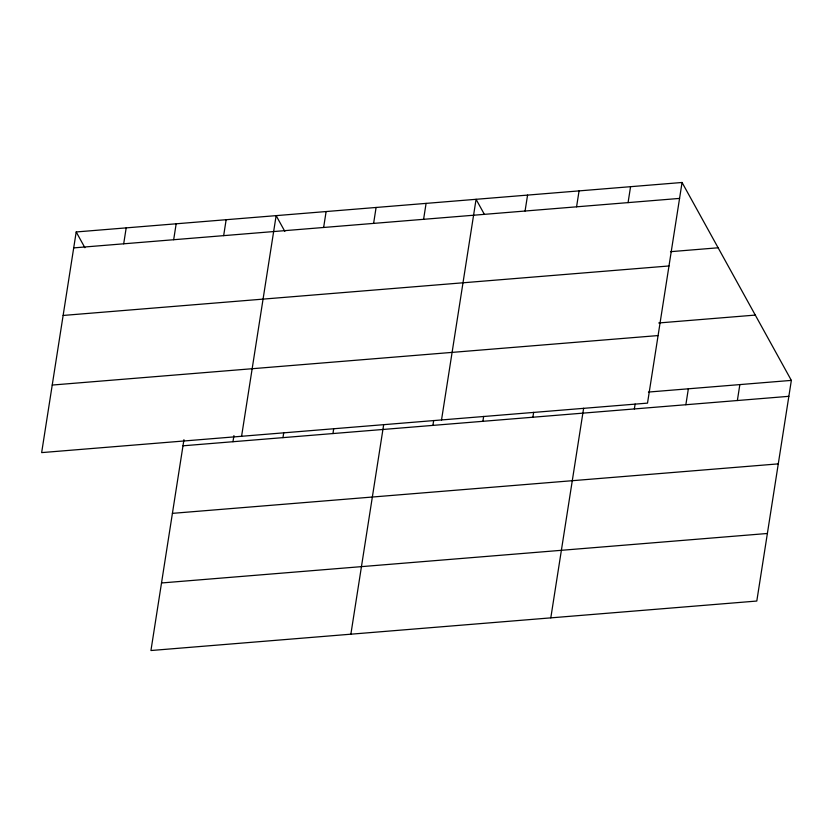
<?xml version="1.0" encoding="UTF-8"?>
<svg xmlns="http://www.w3.org/2000/svg" width="833" height="833" viewBox="0 0 833 833"><rect width="100%" height="100%" fill="white"/><g stroke="black" fill="none" stroke-linecap="round" stroke-linejoin="round"><path stroke-width="1.25" d="M76.199 231.959L41.65 452.611L647.512 403.12L682.06 182.479L76.199 231.959L84.904 247.724M123.69 243.809L126.189 227.878M173.67 239.727L176.169 223.796M183.947 439.678L150.94 650.521L756.801 601.041L791.35 380.389L682.06 182.479M223.661 235.645L226.149 219.714M232.98 441.719L233.938 435.597M241.58 436.284L276.139 215.632L284.844 231.397M282.96 437.637L283.73 432.744M323.631 227.482L326.12 211.551M332.94 433.556L333.71 428.651M373.611 223.4L376.099 207.469M350.87 634.194L383.69 424.57M423.591 219.318L426.09 203.387M432.91 425.392L433.681 420.488M441.521 419.947L476.07 199.306L484.15 213.946M482.89 421.311L483.661 416.406M525.071 211.03L527.57 195.099M532.881 417.229L533.651 412.325M576.571 206.823L579.07 190.892M550.8 617.867L583.631 408.243M628.072 202.617L630.571 186.686M634.361 408.941L635.131 404.036M685.861 404.734L688.35 388.803M737.361 400.527L739.85 384.596M73.71 247.89L679.572 198.41M670.492 251.681L718.129 247.786M63.131 315.447L668.993 265.966M658.726 322.965L755.281 315.082M52.229 385.054L658.091 335.564M648.438 392.062L791.35 380.389M182.989 445.801L788.851 396.321M172.41 513.357L778.272 463.877M161.519 582.965L767.38 533.484"/></g></svg>
